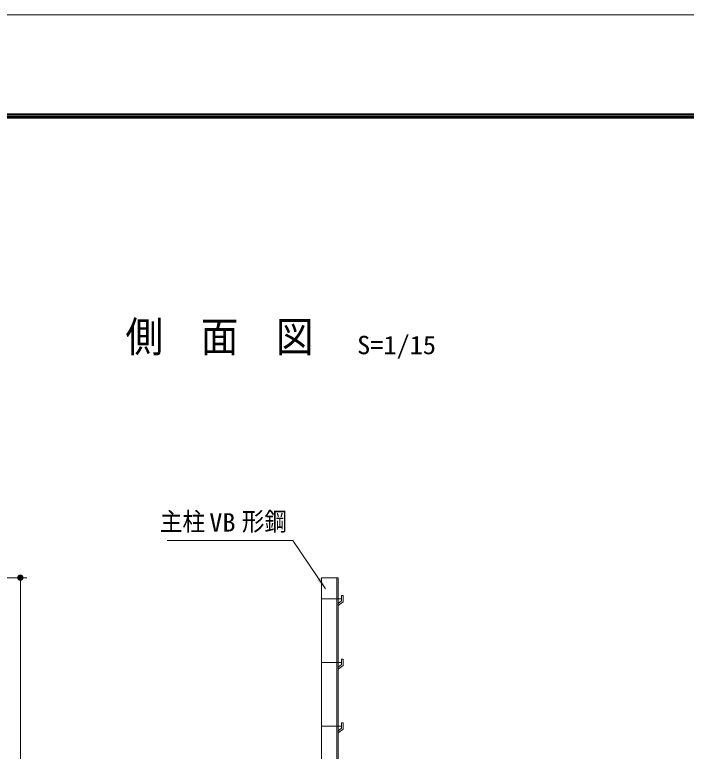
# Model space of a CAD drawing. Units: millimetres, scale not verified. Extents: x -4455 to 4455, y -3150 to 3150.
# Drawn here: x -324 to 1258, y 1415 to 3150 of the extents above; entities that cross this region are included whole.
import ezdxf
from ezdxf.enums import TextEntityAlignment as Align

# ---------------------------------------------------------------- set-up
doc = ezdxf.new("R2010")
doc.units = ezdxf.units.MM
doc.header["$LTSCALE"] = 30
for name, color, linetype, lineweight in [('0-0_1部材', 3, 'Continuous', 18), ('0-2_SUNPOU', 1, 'Continuous', 18), ('0-7_2網', 4, 'Continuous', 18), ('0-A_6文字', 3, 'Continuous', 9), ('0-F_D-TTL', 7, 'Continuous', 9)]:
    doc.layers.add(name, color=color, linetype=linetype, lineweight=lineweight)
doc.styles.add('ＭＳ ゴシック', font='')
doc.styles.get('ＭＳ ゴシック').set_extended_font_data('MS Gothic')

# ---------------------------------------------------------------- blocks, each defined once
blk = doc.blocks.new('M1')
at = {"layer": '0-2_SUNPOU'}
blk.add_line((-7.5, 0), (-57.86, 0), dxfattribs=at)
for points in [[(0, 0), (-7.5, 0), (-7.44, 0.94)], [(0, 0), (-7.44, -0.94), (-7.5, 0)], [(0, 0), (-7.44, 0.94), (-7.26, 1.87)], [(0, 0), (-7.26, -1.87), (-7.44, -0.94)], [(0, 0), (-7.26, 1.87), (-6.97, 2.76)], [(0, 0), (-6.97, -2.76), (-7.26, -1.87)], [(0, 0), (-6.97, 2.76), (-6.57, 3.61)], [(0, 0), (-6.57, -3.61), (-6.97, -2.76)], [(0, 0), (-6.57, 3.61), (-6.07, 4.41)], [(0, 0), (-6.07, -4.41), (-6.57, -3.61)], [(0, 0), (-6.07, 4.41), (-5.47, 5.13)], [(0, 0), (-5.47, -5.13), (-6.07, -4.41)], [(0, 0), (-5.47, 5.13), (-4.78, 5.78)], [(0, 0), (-4.78, -5.78), (-5.47, -5.13)], [(0, 0), (-4.78, 5.78), (-4.02, 6.33)], [(0, 0), (-4.02, -6.33), (-4.78, -5.78)], [(0, 0), (-4.02, 6.33), (-3.19, 6.79)], [(0, 0), (-3.19, -6.79), (-4.02, -6.33)], [(0, 0), (-3.19, 6.79), (-2.32, 7.13)], [(0, 0), (-2.32, -7.13), (-3.19, -6.79)], [(0, 0), (-2.32, 7.13), (-1.41, 7.37)], [(0, 0), (-1.41, -7.37), (-2.32, -7.13)], [(0, 0), (-1.41, 7.37), (-0.47, 7.49)], [(0, 0), (-0.47, -7.49), (-1.41, -7.37)], [(0, 0), (-0.47, 7.49), (0.47, 7.49)], [(0, 0), (0.47, -7.49), (-0.47, -7.49)], [(0, 0), (0.47, 7.49), (1.41, 7.37)], [(0, 0), (1.41, 7.37), (2.32, 7.13)], [(0, 0), (2.32, 7.13), (3.19, 6.79)], [(0, 0), (3.19, 6.79), (4.02, 6.33)], [(0, 0), (4.02, 6.33), (4.78, 5.78)], [(0, 0), (4.78, 5.78), (5.47, 5.13)], [(0, 0), (5.47, 5.13), (6.07, 4.41)], [(0, 0), (6.07, 4.41), (6.57, 3.61)], [(0, 0), (6.57, 3.61), (6.97, 2.76)], [(0, 0), (6.97, 2.76), (7.26, 1.87)], [(0, 0), (7.26, 1.87), (7.44, 0.94)], [(0, 0), (7.44, 0.94), (7.5, 0)], [(0, 0), (1.41, -7.37), (0.47, -7.49)], [(0, 0), (2.32, -7.13), (1.41, -7.37)], [(0, 0), (3.19, -6.79), (2.32, -7.13)], [(0, 0), (4.02, -6.33), (3.19, -6.79)], [(0, 0), (4.78, -5.78), (4.02, -6.33)], [(0, 0), (5.47, -5.13), (4.78, -5.78)], [(0, 0), (6.07, -4.41), (5.47, -5.13)], [(0, 0), (6.57, -3.61), (6.07, -4.41)], [(0, 0), (6.97, -2.76), (6.57, -3.61)], [(0, 0), (7.26, -1.87), (6.97, -2.76)], [(0, 0), (7.44, -0.94), (7.26, -1.87)], [(0, 0), (7.5, 0), (7.44, -0.94)]]:
    blk.add_solid(points, dxfattribs=at)

msp = doc.modelspace()

# ---------------------------------------------------------------- linework, layer by layer
at = {"layer": '0-0_1部材', "color": 7, "lineweight": 9}
for p, q in [((398.51, 1824.3), (398.51, -440.7)), ((398.51, 1824.3), (438.51, 1824.3)), ((435.01, 1824.3), (435.01, -440.7)), ((438.51, 1824.3), (438.51, 314.3)), ((449.97, 1782.57), (449.97, 1767.6)), ((438.51, 1763.8), (445.97, 1769.57)), ((438.51, 1758.74), (449.97, 1767.6)), ((445.97, 1632.57), (445.97, 1619.57)), ((449.97, 1632.57), (445.97, 1632.57)), ((449.97, 1632.57), (449.97, 1617.6)), ((438.51, 1613.8), (445.97, 1619.57)), ((438.51, 1608.74), (449.97, 1617.6)), ((449.97, 1482.57), (449.97, 1467.6)), ((438.51, 1463.8), (445.97, 1469.57)), ((438.51, 1458.74), (449.97, 1467.6))]:
    msp.add_line(p, q, dxfattribs=at)
at = {"layer": '0-0_1部材', "color": 1}
for p, q in [((445.97, 1774.3), (398.51, 1774.3)), ((445.97, 1624.3), (398.51, 1624.3)), ((445.97, 1474.3), (398.51, 1474.3))]:
    msp.add_line(p, q, dxfattribs=at)
at = {"layer": '0-0_1部材', "color": 7, "lineweight": 9}
for points in [[(449.97, 1782.57), (445.97, 1782.57), (445.97, 1769.57)], [(449.97, 1482.57), (445.97, 1482.57), (445.97, 1469.57)]]:
    msp.add_lwpolyline(points, dxfattribs=at)
at = {"layer": '0-7_2網', "color": 1}
for p, q in [((-1373.72, 1824.3), (-295.33, 1824.3)), ((-310.33, -410.7), (-310.33, 1794.3))]:
    msp.add_line(p, q, dxfattribs=at)
at = {"layer": '0-A_6文字', "color": 7}
msp.add_lwpolyline([(35.07, 1912.11), (331.65, 1912.11), (408.43, 1798.3)], dxfattribs=at)
msp.add_solid([(409.55, 1796.64), (388.45, 1818.59), (397.09, 1824.42)], dxfattribs=at)
at = {"layer": '0-F_D-TTL', "color": 2, "lineweight": 18}
msp.add_lwpolyline([(-4454.56, 3150.45), (4455.14, 3150.45), (4455.14, -3149.97), (-4454.56, -3149.97)], close=True, dxfattribs=at)
at = {"layer": '0-F_D-TTL'}
for points in [[(-4168.18, 2917.11), (4168.75, 2917.11), (4168.75, -2916.62), (-4168.18, -2916.62)], [(-4165.53, 2914.45), (4166.1, 2914.45), (4166.1, -2913.97), (-4165.53, -2913.97)], [(-4162.87, 2911.8), (4163.45, 2911.8), (4163.45, -2911.32), (-4162.87, -2911.32)], [(-4160.22, 2909.15), (4160.8, 2909.15), (4160.8, -2908.67), (-4160.22, -2908.67)], [(-4157.57, 2906.5), (4158.15, 2906.5), (4158.15, -2906.02), (-4157.57, -2906.02)]]:
    msp.add_lwpolyline(points, close=True, dxfattribs=at)

# ---------------------------------------------------------------- block references
at = {"layer": '0-7_2網', "rotation": 90}
msp.add_blockref('M1', (-310.33, 1824.3), dxfattribs=at)

# ---------------------------------------------------------------- texts
at = {"layer": '0-A_6文字', "color": 7, "style": 'ＭＳ ゴシック', "width": 0.9}
msp.add_text('側\u3000面\u3000図', height=72.14, dxfattribs=at).set_placement((-62.76, 2334.21), align=Align.BOTTOM_LEFT)
at = {"layer": '0-A_6文字', "style": 'ＭＳ ゴシック'}
for s, width, p in [('S=1/15', 1.05, (482.83, 2337.67)), ('主柱', 0.9, (18.19, 1921.74)), ('形鋼', 0.9, (211.27, 1922.18)), ('VB', 1.05, (134.59, 1919.93))]:
    msp.add_text(s, height=43.33, dxfattribs=dict(at, width=width)).set_placement(p, align=Align.BOTTOM_LEFT)

doc.saveas('drawing.dxf')
